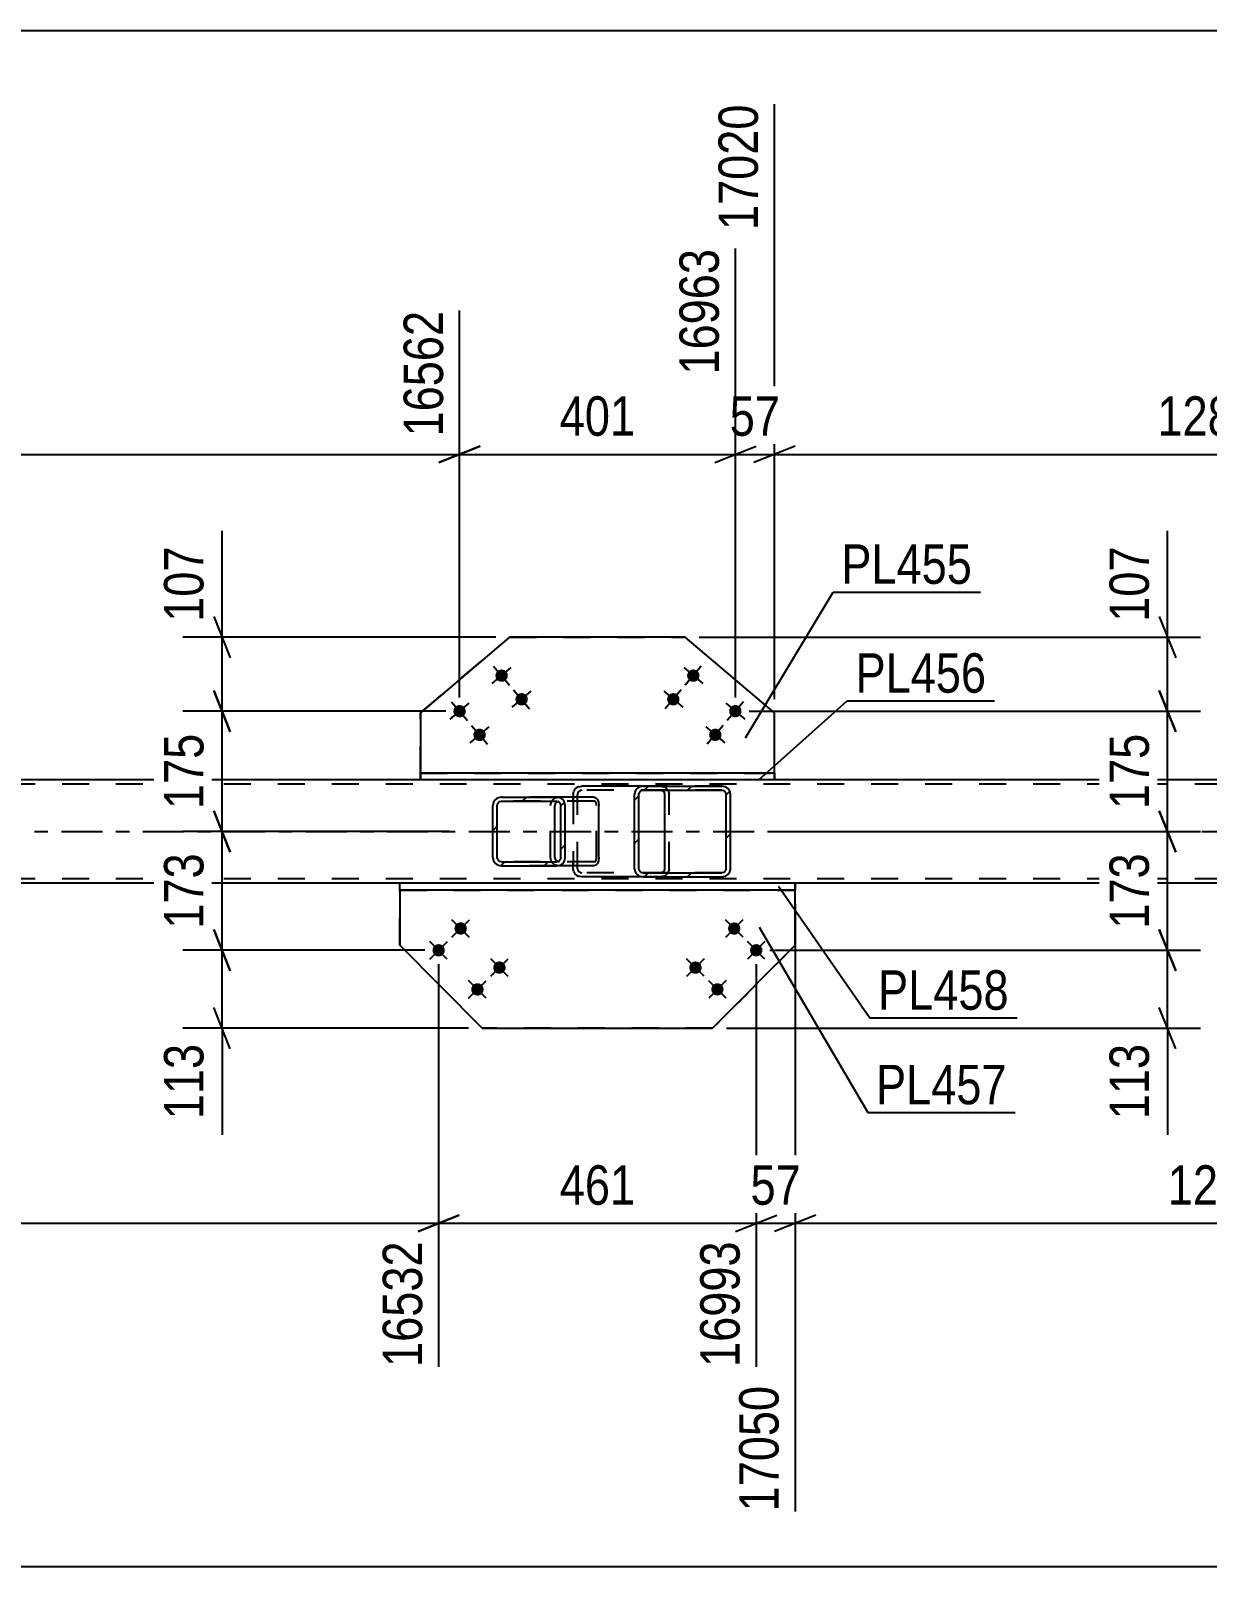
# Model space of a CAD drawing. Header units: millimetres. Extents: x 0 to 1189, y 0 to 841.
# Drawn here: x 869.1 to 954.6, y 294.8 to 406.4 of the extents above; entities that cross this region are included whole.
import ezdxf

# ---------------------------------------------------------------- set-up
doc = ezdxf.new("R2010")
doc.units = ezdxf.units.MM
doc.linetypes.add('DXK_LINE_DOT2', pattern=[3.9198, 1.9599, -1.9599])
doc.linetypes.add('DXK_LINE_DOT3', pattern=[5.9187, 2.979, -0.9799, 0.9799, -0.9799])
doc.styles.add('Arial Narrow', font='ARIALN.TTF', dxfattribs={"height": 0.2})

# ---------------------------------------------------------------- blocks, each defined once
blk = doc.blocks.new('Part-570348649-49622 - 49615')
at = {"linetype": 'Continuous'}
h = blk.add_hatch(dxfattribs=at)
h.set_pattern_fill('', scale=0.7, style=0, pattern_type=0)
h.set_pattern_definition([(45, (907.9306, 350.3297), (-1.57154, 1.57154), [])])
h.paths.add_polyline_path([(907.98, 350.1), (907.93, 350.33), (907.79, 350.52), (907.59, 350.65), (907.35, 350.7), (903.35, 350.7), (903.11, 350.65), (902.91, 350.52), (902.77, 350.33), (902.72, 350.1), (902.72, 346.3), (902.77, 346.07), (902.91, 345.88), (903.11, 345.75), (903.35, 345.7), (907.35, 345.7), (907.59, 345.75), (907.79, 345.88), (907.93, 346.07), (907.98, 346.3)])
h.paths.add_polyline_path([(907.64, 346.19), (907.57, 346.09), (907.47, 346.02), (907.35, 346), (903.35, 346), (903.23, 346.02), (903.13, 346.09), (903.06, 346.19), (903.04, 346.3), (903.04, 350.1), (903.06, 350.21), (903.13, 350.31), (903.23, 350.38), (903.35, 350.4), (907.35, 350.4), (907.47, 350.38), (907.57, 350.31), (907.64, 350.21), (907.66, 350.1), (907.66, 346.3)])
at = {"color": 2, "linetype": 'Continuous'}
for p, q in [((903.35, 350.7), (903.11, 350.65)), ((903.23, 350.38), (903.35, 350.4)), ((903.35, 350.7), (907.35, 350.7)), ((903.35, 350.4), (907.35, 350.4)), ((910.09, 350.7), (907.35, 350.7)), ((907.59, 350.65), (907.35, 350.7)), ((907.35, 350.4), (907.47, 350.38)), ((910.09, 350.7), (910.21, 350.65)), ((910.21, 350.65), (910.32, 350.52)), ((910.32, 350.52), (910.39, 350.33)), ((902.77, 350.33), (902.72, 350.1)), ((902.72, 346.3), (902.72, 350.1)), ((903.04, 350.1), (903.06, 350.21)), ((903.04, 346.3), (903.04, 350.1)), ((903.06, 350.21), (903.13, 350.31)), ((903.13, 350.31), (903.23, 350.38)), ((907.25, 350.21), (907.23, 350.1)), ((907.23, 346.3), (907.23, 350.1)), ((907.32, 350.31), (907.25, 350.21)), ((907.42, 350.38), (907.32, 350.31)), ((907.42, 350.38), (907.44, 350.38)), ((907.47, 350.38), (907.57, 350.31)), ((907.57, 350.31), (907.64, 350.21)), ((907.64, 350.21), (907.66, 350.1)), ((907.66, 346.3), (907.66, 350.1)), ((907.98, 350.1), (907.93, 350.33)), ((907.98, 346.3), (907.98, 350.1)), ((910.39, 350.33), (910.41, 350.1)), ((910.41, 346.3), (910.41, 350.1)), ((902.72, 346.3), (902.77, 346.07)), ((903.06, 346.19), (903.04, 346.3)), ((903.13, 346.09), (903.06, 346.19)), ((903.23, 346.02), (903.13, 346.09)), ((903.35, 346), (903.23, 346.02)), ((903.35, 346), (907.35, 346)), ((907.23, 346.3), (907.25, 346.19)), ((907.25, 346.19), (907.32, 346.09)), ((907.32, 346.09), (907.42, 346.02)), ((907.47, 346.02), (907.35, 346)), ((907.42, 346.02), (907.44, 346.02)), ((907.57, 346.09), (907.47, 346.02)), ((907.64, 346.19), (907.57, 346.09)), ((907.66, 346.3), (907.64, 346.19)), ((907.93, 346.07), (907.98, 346.3)), ((910.39, 346.07), (910.32, 345.88)), ((910.41, 346.3), (910.39, 346.07)), ((903.11, 345.75), (903.35, 345.7)), ((903.35, 345.7), (907.35, 345.7)), ((907.35, 345.7), (907.59, 345.75)), ((910.09, 345.7), (907.35, 345.7)), ((910.21, 345.75), (910.09, 345.7)), ((910.32, 345.88), (910.21, 345.75))]:
    blk.add_line(p, q, dxfattribs=at)
at = {"color": 7, "linetype": 'DXK_LINE_DOT2'}
for p, q in [((907.35, 350.7), (903.35, 350.7)), ((910.09, 350.4), (903.35, 350.4)), ((907.3, 350.65), (907.54, 350.7)), ((907.44, 350.38), (907.54, 350.4)), ((908.55, 350.4), (908.55, 350.7)), ((910.15, 350.38), (910.09, 350.4)), ((906.91, 350.1), (906.96, 350.33)), ((906.91, 346.3), (906.91, 350.1)), ((910.2, 350.31), (910.15, 350.38)), ((910.24, 350.21), (910.2, 350.31)), ((910.25, 350.1), (910.24, 350.21)), ((910.25, 346.3), (910.25, 350.1)), ((910.09, 346), (903.35, 346)), ((906.96, 346.07), (906.91, 346.3)), ((907.44, 346.02), (907.54, 346)), ((908.55, 345.7), (908.55, 346)), ((910.09, 346), (910.15, 346.02)), ((910.15, 346.02), (910.2, 346.09)), ((910.2, 346.09), (910.24, 346.19)), ((910.24, 346.19), (910.25, 346.3)), ((907.35, 345.7), (903.35, 345.7)), ((907.54, 345.7), (907.3, 345.75))]:
    blk.add_line(p, q, dxfattribs=at)
at = {"color": 2, "linetype": 'Continuous'}
for centre, start, end in [((903.34, 350.08), 111.1027, 156.0528), ((907.37, 350.08), 23.9472, 68.8973), ((903.34, 346.32), 203.9472, 248.8973), ((907.37, 346.32), 291.1027, 336.0528)]:
    blk.add_arc(centre, 0.616, start, end, dxfattribs=at)
at = {"color": 7, "linetype": 'DXK_LINE_DOT2'}
for centre, start, end in [((907.52, 350.08), 111.1035, 156.0537), ((907.52, 346.32), 203.9463, 248.8965)]:
    blk.add_arc(centre, 0.616, start, end, dxfattribs=at)
blk = doc.blocks.new('Part-570348649-49668 - 49615')
at = {"color": 2, "linetype": 'Continuous'}
for p, q in [((924.68, 344.45), (895.95, 344.45)), ((895.95, 343.95), (895.95, 344.45)), ((924.68, 343.95), (895.95, 343.95)), ((924.68, 343.95), (924.68, 344.45)), ((924.68, 344.45), (924.68, 343.95))]:
    blk.add_line(p, q, dxfattribs=at)
at = {"color": 7, "linetype": 'DXK_LINE_DOT2'}
for p, q in [((895.95, 343.95), (895.95, 344.45)), ((924.68, 344.45), (924.68, 344.45)), ((924.68, 344.45), (924.68, 344.45)), ((924.68, 343.95), (924.68, 343.95)), ((924.68, 343.95), (924.68, 343.95))]:
    blk.add_line(p, q, dxfattribs=at)
blk = doc.blocks.new('Part-570348649-49630 - 49615')
at = {"linetype": 'Continuous'}
h = blk.add_hatch(dxfattribs=at)
h.set_pattern_fill('', scale=0.7, style=0, pattern_type=0)
h.set_pattern_definition([(45, (919.9388, 351.1297), (-1.57154, 1.57154), [])])
h.paths.add_polyline_path([(919.99, 350.9), (919.94, 351.13), (919.8, 351.32), (919.6, 351.45), (919.35, 351.5), (913.64, 351.5), (913.4, 351.45), (913.19, 351.32), (913.06, 351.13), (913.01, 350.9), (913.01, 345.5), (913.06, 345.27), (913.19, 345.08), (913.4, 344.95), (913.64, 344.9), (919.35, 344.9), (919.6, 344.95), (919.8, 345.08), (919.94, 345.27), (919.99, 345.5)])
h.paths.add_polyline_path([(919.65, 345.39), (919.58, 345.29), (919.47, 345.22), (919.35, 345.2), (913.64, 345.2), (913.52, 345.22), (913.42, 345.29), (913.35, 345.39), (913.32, 345.5), (913.32, 350.9), (913.35, 351.01), (913.42, 351.11), (913.52, 351.18), (913.64, 351.2), (919.35, 351.2), (919.47, 351.18), (919.58, 351.11), (919.65, 351.01), (919.67, 350.9), (919.67, 345.5)])
at = {"color": 2, "linetype": 'Continuous'}
for p, q in [((908.55, 350.9), (908.6, 351.13)), ((908.55, 350.9), (908.55, 350.7)), ((908.94, 351.45), (909.18, 351.5)), ((913.64, 351.5), (909.18, 351.5)), ((913.06, 351.13), (913.01, 350.9)), ((913.01, 345.5), (913.01, 350.9)), ((913.32, 350.9), (913.35, 351.01)), ((913.32, 345.5), (913.32, 350.9)), ((913.35, 351.01), (913.42, 351.11)), ((913.64, 351.5), (913.4, 351.45)), ((913.42, 351.11), (913.52, 351.18)), ((913.52, 351.18), (913.64, 351.2)), ((913.64, 351.5), (919.35, 351.5)), ((913.64, 351.2), (919.35, 351.2)), ((915.02, 351.18), (914.9, 351.2)), ((915.12, 351.11), (915.02, 351.18)), ((915.19, 351.01), (915.12, 351.11)), ((915.21, 350.9), (915.19, 351.01)), ((915.21, 345.5), (915.21, 350.9)), ((919.6, 351.45), (919.35, 351.5)), ((919.35, 351.2), (919.47, 351.18)), ((919.47, 351.18), (919.58, 351.11)), ((919.58, 351.11), (919.65, 351.01)), ((919.65, 351.01), (919.67, 350.9)), ((919.67, 345.5), (919.67, 350.9)), ((919.99, 350.9), (919.94, 351.13)), ((919.99, 345.5), (919.99, 350.9)), ((908.55, 345.5), (908.55, 345.7)), ((908.6, 345.27), (908.55, 345.5)), ((909.18, 344.9), (908.94, 344.95)), ((913.64, 344.9), (909.18, 344.9)), ((913.01, 345.5), (913.06, 345.27)), ((913.35, 345.39), (913.32, 345.5)), ((913.42, 345.29), (913.35, 345.39)), ((913.4, 344.95), (913.64, 344.9)), ((913.52, 345.22), (913.42, 345.29)), ((913.64, 345.2), (913.52, 345.22)), ((913.64, 345.2), (919.35, 345.2)), ((913.64, 344.9), (919.35, 344.9)), ((914.9, 345.2), (915.02, 345.22)), ((915.02, 345.22), (915.12, 345.29)), ((915.12, 345.29), (915.19, 345.39)), ((915.19, 345.39), (915.21, 345.5)), ((919.47, 345.22), (919.35, 345.2)), ((919.35, 344.9), (919.6, 344.95)), ((919.58, 345.29), (919.47, 345.22)), ((919.65, 345.39), (919.58, 345.29)), ((919.67, 345.5), (919.65, 345.39)), ((919.94, 345.27), (919.99, 345.5))]:
    blk.add_line(p, q, dxfattribs=at)
at = {"color": 7, "linetype": 'DXK_LINE_DOT2'}
for p, q in [((908.55, 350.7), (908.55, 345.7)), ((908.89, 351.01), (908.87, 350.9)), ((908.87, 345.5), (908.87, 350.9)), ((908.96, 351.11), (908.89, 351.01)), ((909.06, 351.18), (908.96, 351.11)), ((909.18, 351.2), (909.06, 351.18)), ((919.35, 351.2), (909.18, 351.2)), ((919.35, 351.5), (913.64, 351.5)), ((914.9, 351.5), (915.14, 351.45)), ((915.48, 351.13), (915.53, 350.9)), ((915.53, 345.5), (915.53, 350.9)), ((908.87, 345.5), (908.89, 345.39)), ((908.89, 345.39), (908.96, 345.29)), ((908.96, 345.29), (909.06, 345.22)), ((909.06, 345.22), (909.18, 345.2)), ((919.35, 345.2), (909.18, 345.2)), ((914.9, 344.9), (913.64, 344.9)), ((915.14, 344.95), (914.9, 344.9)), ((914.9, 344.9), (919.35, 344.9)), ((915.53, 345.5), (915.48, 345.27))]:
    blk.add_line(p, q, dxfattribs=at)
at = {"color": 2, "linetype": 'Continuous'}
for centre, start, end in [((909.16, 350.88), 110.9282, 155.8647), ((913.62, 350.88), 110.9291, 155.8657), ((919.37, 350.88), 24.1343, 69.0709), ((909.16, 345.52), 204.1353, 249.0718), ((913.62, 345.52), 204.1343, 249.0709), ((919.37, 345.52), 290.9291, 335.8657)]:
    blk.add_arc(centre, 0.618, start, end, dxfattribs=at)
at = {"color": 7, "linetype": 'DXK_LINE_DOT2'}
for centre, start, end in [((914.92, 350.88), 24.1353, 69.0718), ((914.92, 345.52), 290.9282, 335.8647)]:
    blk.add_arc(centre, 0.618, start, end, dxfattribs=at)
blk = doc.blocks.new('Part-570348649-49631 - 49615')
at = {"color": 7, "linetype": 'DXK_LINE_DOT2'}
for p, q in [((975.29, 351.65), (143.37, 351.65)), ((923.18, 351.95), (897.45, 351.95)), ((975.29, 344.75), (143.37, 344.75)), ((924.68, 344.45), (895.95, 344.45))]:
    blk.add_line(p, q, dxfattribs=at)
at = {"color": 2, "linetype": 'Continuous'}
for p, q in [((897.45, 351.95), (819.31, 351.95)), ((975.29, 351.95), (923.18, 351.95)), ((895.95, 344.45), (819.19, 344.45)), ((975.29, 344.45), (924.68, 344.45))]:
    blk.add_line(p, q, dxfattribs=at)
at = {"color": 7, "linetype": 'DXK_LINE_DOT3'}
blk.add_line((143.37, 348.2), (975.29, 348.2), dxfattribs=at)
blk = doc.blocks.new('Part-570348649-49684 - 49615')
at = {"color": 2, "linetype": 'Continuous'}
for p, q in [((897.45, 351.95), (897.45, 352.45)), ((923.18, 352.45), (897.45, 352.45)), ((923.18, 351.95), (897.45, 351.95)), ((923.18, 351.95), (923.18, 352.45)), ((923.18, 352.45), (923.18, 351.95))]:
    blk.add_line(p, q, dxfattribs=at)
at = {"color": 7, "linetype": 'DXK_LINE_DOT2'}
for p, q in [((897.45, 352.45), (897.45, 351.95)), ((897.45, 352.45), (897.45, 352.45)), ((897.45, 351.95), (897.45, 351.95)), ((923.18, 352.45), (923.18, 352.45)), ((923.18, 352.45), (923.18, 352.45)), ((923.18, 351.95), (923.18, 351.95)), ((923.18, 351.95), (923.18, 351.95))]:
    blk.add_line(p, q, dxfattribs=at)
blk = doc.blocks.new('Part-570348649-49783 - 49615')
at = {"color": 2, "linetype": 'Continuous'}
for p, q in [((895.95, 343.95), (895.95, 339.93)), ((924.68, 339.93), (924.68, 343.95)), ((901.94, 333.9), (895.95, 339.93)), ((918.69, 333.9), (924.68, 339.93)), ((924.68, 339.93), (924.68, 339.93)), ((901.94, 333.9), (918.69, 333.9)), ((918.69, 333.9), (918.69, 333.9))]:
    blk.add_line(p, q, dxfattribs=at)
at = {"color": 7, "linetype": 'DXK_LINE_DOT2'}
for p, q in [((924.68, 343.95), (895.95, 343.95)), ((895.95, 343.95), (895.95, 343.95)), ((895.95, 343.95), (924.68, 343.95)), ((895.95, 339.93), (895.95, 343.95)), ((924.68, 343.95), (924.68, 343.95)), ((924.68, 339.93), (924.68, 343.95)), ((924.68, 339.93), (918.69, 333.9)), ((918.69, 333.9), (901.94, 333.9))]:
    blk.add_line(p, q, dxfattribs=at)
blk = doc.blocks.new('Part-570348649-49791 - 49615')
at = {"color": 2, "linetype": 'Continuous'}
for p, q in [((903.94, 362.32), (897.45, 356.83)), ((916.7, 362.32), (903.94, 362.32)), ((903.94, 362.32), (903.94, 362.32)), ((923.18, 356.83), (916.7, 362.32)), ((897.45, 356.83), (897.45, 352.45)), ((897.45, 356.83), (897.45, 356.83)), ((923.18, 352.45), (923.18, 356.83))]:
    blk.add_line(p, q, dxfattribs=at)
at = {"color": 7, "linetype": 'DXK_LINE_DOT2'}
for p, q in [((897.45, 356.83), (903.94, 362.32)), ((903.94, 362.32), (916.7, 362.32)), ((897.45, 352.45), (897.45, 356.83)), ((923.18, 352.45), (923.18, 356.83)), ((897.45, 352.45), (923.18, 352.45)), ((897.45, 352.45), (897.45, 352.45)), ((923.18, 352.45), (897.45, 352.45)), ((923.18, 352.45), (923.18, 352.45))]:
    blk.add_line(p, q, dxfattribs=at)
blk = doc.blocks.new('Bolt-570348649-49857 - 49615')
at = {"linetype": 'Continuous'}
for points in [[(900.69, 340.83), (900.62, 340.77), (900.54, 340.73), (900.45, 340.71), (900.35, 340.7), (900.26, 340.72), (900.17, 340.75), (900.09, 340.8), (900.03, 340.87), (899.98, 340.95), (899.94, 341.04), (899.93, 341.13), (899.93, 341.22), (899.96, 341.31), (900, 341.4), (900.06, 341.47), (900.13, 341.53), (900.22, 341.57), (900.31, 341.6), (900.4, 341.6), (900.5, 341.59), (900.58, 341.55), (900.66, 341.5), (900.73, 341.43), (900.78, 341.35), (900.81, 341.27), (900.83, 341.17), (900.82, 341.08), (900.8, 340.99), (900.75, 340.9)], [(899.1, 339.25), (899.02, 339.19), (898.94, 339.15), (898.85, 339.12), (898.76, 339.12), (898.66, 339.13), (898.58, 339.17), (898.5, 339.22), (898.43, 339.28), (898.38, 339.36), (898.35, 339.45), (898.33, 339.54), (898.34, 339.64), (898.36, 339.73), (898.4, 339.81), (898.46, 339.89), (898.54, 339.94), (898.62, 339.99), (898.71, 340.01), (898.81, 340.02), (898.9, 340), (898.99, 339.97), (899.07, 339.91), (899.13, 339.85), (899.18, 339.77), (899.22, 339.68), (899.23, 339.59), (899.22, 339.49), (899.2, 339.4), (899.16, 339.32)], [(903.51, 337.99), (903.44, 337.93), (903.36, 337.89), (903.26, 337.87), (903.17, 337.86), (903.08, 337.88), (902.99, 337.91), (902.91, 337.96), (902.84, 338.03), (902.79, 338.11), (902.76, 338.2), (902.75, 338.29), (902.75, 338.38), (902.78, 338.48), (902.82, 338.56), (902.88, 338.63), (902.95, 338.69), (903.04, 338.73), (903.13, 338.76), (903.22, 338.76), (903.31, 338.75), (903.4, 338.71), (903.48, 338.66), (903.55, 338.59), (903.6, 338.52), (903.63, 338.43), (903.65, 338.33), (903.64, 338.24), (903.62, 338.15), (903.57, 338.07)], [(901.92, 336.41), (901.84, 336.35), (901.76, 336.31), (901.67, 336.28), (901.57, 336.28), (901.48, 336.29), (901.39, 336.33), (901.31, 336.38), (901.25, 336.45), (901.2, 336.52), (901.16, 336.61), (901.15, 336.71), (901.15, 336.8), (901.18, 336.89), (901.22, 336.97), (901.28, 337.05), (901.36, 337.11), (901.44, 337.15), (901.53, 337.17), (901.62, 337.18), (901.72, 337.16), (901.8, 337.13), (901.88, 337.08), (901.95, 337.01), (902, 336.93), (902.03, 336.84), (902.05, 336.75), (902.04, 336.66), (902.02, 336.56), (901.98, 336.48)]]:
    blk.add_hatch(color=1, dxfattribs=at).paths.add_polyline_path(points)
at = {"color": 1, "linetype": 'Continuous'}
for p, q in [((899.74, 340.52), (901.02, 341.79)), ((901.01, 340.51), (899.74, 341.79)), ((898.14, 338.93), (899.42, 340.2)), ((899.41, 338.93), (898.15, 340.2)), ((902.56, 337.68), (903.83, 338.95)), ((903.83, 337.67), (902.56, 338.95)), ((902.23, 336.09), (900.96, 337.37)), ((900.96, 336.09), (902.24, 337.36))]:
    blk.add_line(p, q, dxfattribs=at)
blk = doc.blocks.new('Bolt-570348649-49858 - 49615')
at = {"linetype": 'Continuous'}
for points in [[(919.94, 340.83, -1), (920.57, 341.47, -1)], [(921.54, 339.25, -1), (922.17, 339.89, -1)], [(917.12, 337.99, -1), (917.76, 338.63, -1)], [(918.72, 336.41, -1), (919.35, 337.05, -1)]]:
    blk.add_hatch(color=1, dxfattribs=at).paths.add_polyline_path(points)
at = {"color": 1, "linetype": 'Continuous'}
for p, q in [((920.9, 340.52), (919.62, 341.79)), ((920.89, 341.79), (919.62, 340.51)), ((922.49, 338.93), (921.22, 340.2)), ((922.49, 340.2), (921.22, 338.93)), ((918.08, 337.68), (916.8, 338.95)), ((918.07, 338.95), (916.8, 337.67)), ((919.67, 337.37), (918.4, 336.09)), ((919.67, 336.09), (918.4, 337.36))]:
    blk.add_line(p, q, dxfattribs=at)
blk = doc.blocks.new('Bolt-570348649-49876 - 49615')
at = {"linetype": 'Continuous'}
for points in [[(917.63, 359.24), (917.56, 359.17), (917.48, 359.12), (917.39, 359.09), (917.3, 359.08), (917.2, 359.08), (917.11, 359.11), (917.03, 359.15), (916.96, 359.22), (916.9, 359.29), (916.86, 359.37), (916.84, 359.47), (916.83, 359.56), (916.85, 359.65), (916.89, 359.74), (916.94, 359.82), (917.01, 359.88), (917.09, 359.93), (917.18, 359.96), (917.27, 359.98), (917.36, 359.97), (917.45, 359.94), (917.54, 359.9), (917.61, 359.84), (917.66, 359.76), (917.71, 359.68), (917.73, 359.59), (917.73, 359.49), (917.71, 359.4), (917.68, 359.31)], [(916.17, 357.52), (916.1, 357.45), (916.02, 357.4), (915.94, 357.37), (915.84, 357.36), (915.75, 357.37), (915.66, 357.39), (915.58, 357.44), (915.5, 357.5), (915.45, 357.57), (915.41, 357.66), (915.38, 357.75), (915.38, 357.84), (915.4, 357.94), (915.43, 358.02), (915.49, 358.1), (915.55, 358.16), (915.63, 358.21), (915.72, 358.25), (915.82, 358.26), (915.91, 358.25), (916, 358.23), (916.08, 358.18), (916.15, 358.12), (916.21, 358.05), (916.25, 357.96), (916.27, 357.87), (916.28, 357.78), (916.26, 357.68), (916.23, 357.6)], [(920.68, 356.65), (920.61, 356.59), (920.53, 356.54), (920.44, 356.51), (920.35, 356.49), (920.26, 356.5), (920.17, 356.53), (920.08, 356.57), (920.01, 356.63), (919.95, 356.71), (919.91, 356.79), (919.89, 356.88), (919.89, 356.98), (919.9, 357.07), (919.94, 357.16), (919.99, 357.23), (920.06, 357.3), (920.14, 357.35), (920.23, 357.38), (920.32, 357.39), (920.42, 357.39), (920.51, 357.36), (920.59, 357.32), (920.66, 357.25), (920.72, 357.18), (920.76, 357.1), (920.78, 357), (920.78, 356.91), (920.77, 356.82), (920.73, 356.73)], [(919.23, 354.93), (919.16, 354.87), (919.08, 354.82), (918.99, 354.79), (918.9, 354.78), (918.8, 354.78), (918.71, 354.81), (918.63, 354.85), (918.56, 354.91), (918.5, 354.99), (918.46, 355.07), (918.44, 355.16), (918.43, 355.26), (918.45, 355.35), (918.49, 355.44), (918.54, 355.52), (918.61, 355.58), (918.69, 355.63), (918.78, 355.66), (918.87, 355.68), (918.96, 355.67), (919.05, 355.64), (919.14, 355.6), (919.21, 355.54), (919.27, 355.46), (919.31, 355.38), (919.33, 355.29), (919.33, 355.19), (919.31, 355.1), (919.28, 355.01)]]:
    blk.add_hatch(color=1, dxfattribs=at).paths.add_polyline_path(points)
at = {"color": 1, "linetype": 'Continuous'}
for p, q in [((916.6, 360.11), (917.97, 358.95)), ((917.86, 360.21), (916.7, 358.84)), ((915.14, 358.39), (916.52, 357.23)), ((916.41, 358.5), (915.25, 357.12)), ((919.65, 357.52), (921.02, 356.36)), ((920.92, 357.63), (919.75, 356.26)), ((918.2, 355.81), (919.57, 354.64)), ((919.46, 355.91), (918.3, 354.54))]:
    blk.add_line(p, q, dxfattribs=at)
blk = doc.blocks.new('Bolt-570348649-49877 - 49615')
at = {"linetype": 'Continuous'}
for points in [[(903.7, 359.82), (903.75, 359.74), (903.79, 359.65), (903.8, 359.56), (903.8, 359.47), (903.78, 359.37), (903.74, 359.29), (903.68, 359.22), (903.61, 359.15), (903.53, 359.11), (903.44, 359.08), (903.34, 359.08), (903.25, 359.09), (903.16, 359.12), (903.08, 359.17), (903.01, 359.24), (902.96, 359.31), (902.92, 359.4), (902.91, 359.49), (902.91, 359.59), (902.93, 359.68), (902.97, 359.76), (903.03, 359.84), (903.1, 359.9), (903.19, 359.94), (903.28, 359.97), (903.37, 359.98), (903.46, 359.96), (903.55, 359.93), (903.63, 359.88)], [(905.15, 358.1), (905.21, 358.02), (905.24, 357.94), (905.26, 357.84), (905.25, 357.75), (905.23, 357.66), (905.19, 357.57), (905.13, 357.5), (905.06, 357.44), (904.98, 357.39), (904.89, 357.37), (904.79, 357.36), (904.7, 357.37), (904.61, 357.4), (904.53, 357.45), (904.47, 357.52), (904.41, 357.6), (904.38, 357.68), (904.36, 357.78), (904.36, 357.87), (904.39, 357.96), (904.43, 358.05), (904.48, 358.12), (904.56, 358.18), (904.64, 358.23), (904.73, 358.25), (904.82, 358.26), (904.92, 358.25), (905, 358.21), (905.08, 358.16)], [(900.65, 357.23), (900.7, 357.16), (900.73, 357.07), (900.75, 356.98), (900.75, 356.88), (900.73, 356.79), (900.68, 356.71), (900.63, 356.63), (900.55, 356.57), (900.47, 356.53), (900.38, 356.5), (900.29, 356.49), (900.19, 356.51), (900.11, 356.54), (900.03, 356.59), (899.96, 356.65), (899.91, 356.73), (899.87, 356.82), (899.85, 356.91), (899.86, 357), (899.88, 357.1), (899.92, 357.18), (899.98, 357.25), (900.05, 357.32), (900.13, 357.36), (900.22, 357.39), (900.32, 357.39), (900.41, 357.38), (900.5, 357.35), (900.58, 357.3)], [(902.1, 355.52), (902.15, 355.44), (902.19, 355.35), (902.2, 355.26), (902.2, 355.16), (902.18, 355.07), (902.14, 354.99), (902.08, 354.91), (902.01, 354.85), (901.93, 354.81), (901.84, 354.78), (901.74, 354.78), (901.65, 354.79), (901.56, 354.82), (901.48, 354.87), (901.41, 354.93), (901.36, 355.01), (901.32, 355.1), (901.31, 355.19), (901.31, 355.29), (901.33, 355.38), (901.37, 355.46), (901.43, 355.54), (901.5, 355.6), (901.58, 355.64), (901.68, 355.67), (901.77, 355.68), (901.86, 355.66), (901.95, 355.63), (902.03, 355.58)]]:
    blk.add_hatch(color=1, dxfattribs=at).paths.add_polyline_path(points)
at = {"color": 1, "linetype": 'Continuous'}
for p, q in [((902.67, 358.95), (904.04, 360.11)), ((902.77, 360.21), (903.94, 358.84)), ((904.12, 357.23), (905.5, 358.39)), ((904.23, 358.5), (905.39, 357.12)), ((899.61, 356.36), (900.99, 357.52)), ((899.72, 357.63), (900.88, 356.26)), ((901.07, 354.64), (902.44, 355.81)), ((901.17, 355.91), (902.34, 354.54))]:
    blk.add_line(p, q, dxfattribs=at)
blk = doc.blocks.new('StraightDimension-570348649-63961 - 49615')
at = {"color": 7, "linetype": 'Continuous'}
for p, q in [((882.44, 358.44), (883.64, 355.44)), ((899.3, 356.94), (880.19, 356.94)), ((883.04, 348.2), (883.04, 356.94)), ((883.64, 346.7), (882.44, 349.7)), ((899.57, 348.2), (880.19, 348.2))]:
    blk.add_line(p, q, dxfattribs=at)
at = {"color": 0}
blk.add_wipeout([(882.29, 355.91), (878.09, 355.91), (878.09, 349.23), (882.29, 349.23)], dxfattribs=at)
at = {"color": 3, "style": 'Arial Narrow'}
blk.add_text('175', height=2.863, rotation=90.0002, dxfattribs=at).set_placement((881.69, 349.83))
blk = doc.blocks.new('StraightDimension-570348649-64166 - 49615')
at = {"color": 7, "linetype": 'Continuous'}
for p, q in [((951.74, 362.32), (951.74, 370.05)), ((951.74, 362.32), (951.74, 370.05)), ((951.14, 363.82), (952.34, 360.82)), ((917.7, 362.32), (954.14, 362.32)), ((951.74, 356.94), (951.74, 362.32)), ((952.34, 355.44), (951.14, 358.44)), ((921.34, 356.94), (954.14, 356.94))]:
    blk.add_line(p, q, dxfattribs=at)
at = {"color": 0}
blk.add_wipeout([(950.99, 369.53), (946.79, 369.53), (946.79, 362.84), (950.99, 362.84)], dxfattribs=at)
at = {"color": 3, "style": 'Arial Narrow'}
blk.add_text('107', height=2.863, rotation=90.0002, dxfattribs=at).set_placement((950.39, 363.44))
blk = doc.blocks.new('StraightDimension-570348649-53661 - 49615')
at = {"color": 7, "linetype": 'Continuous'}
for p, q in [((898.78, 338.57), (898.78, 309.29)), ((921.85, 338.57), (921.85, 309.29)), ((900.28, 320.33), (897.28, 319.13)), ((920.35, 319.13), (923.35, 320.33)), ((898.78, 319.73), (921.85, 319.73))]:
    blk.add_line(p, q, dxfattribs=at)
at = {"color": 0}
blk.add_wipeout([(913.66, 320.48), (913.66, 324.68), (906.98, 324.68), (906.98, 320.48)], dxfattribs=at)
at = {"color": 3, "style": 'Arial Narrow'}
blk.add_text('461', height=2.863, dxfattribs=at).set_placement((907.58, 321.08))
at = {"color": 0, "linetype": 'Continuous'}
blk.add_wipeout([(921.25, 319.03), (917.05, 319.03), (917.05, 308.69), (921.25, 308.69)], dxfattribs=at)
at = {"color": 3, "linetype": 'Continuous', "style": 'Arial Narrow'}
blk.add_text('16993', height=2.863, rotation=90.0002, dxfattribs=at).set_placement((920.65, 309.29))
blk = doc.blocks.new('StraightDimension-570348649-51346 - 49615')
at = {"color": 7, "linetype": 'Continuous'}
for p, q in [((923.18, 357.83), (923.18, 401.06)), ((986.15, 352.95), (986.15, 386.06)), ((924.68, 376.21), (921.68, 375.01)), ((984.65, 375.01), (987.65, 376.21)), ((923.18, 375.61), (986.15, 375.61))]:
    blk.add_line(p, q, dxfattribs=at)
at = {"color": 0}
blk.add_wipeout([(958.92, 376.36), (958.92, 380.56), (950.41, 380.56), (950.41, 376.36)], dxfattribs=at)
at = {"color": 3, "style": 'Arial Narrow'}
blk.add_text('1289', height=2.863, dxfattribs=at).set_placement((951.01, 376.96))
at = {"color": 0, "linetype": 'Continuous'}
blk.add_wipeout([(985.54, 386.66), (981.34, 386.66), (981.34, 376.31), (985.54, 376.31)], dxfattribs=at)
at = {"color": 3, "linetype": 'Continuous', "style": 'Arial Narrow'}
blk.add_text('18308', height=2.863, rotation=90.0002, dxfattribs=at).set_placement((984.95, 376.91))
blk = doc.blocks.new('StraightDimension-570348649-51347 - 49615')
at = {"color": 7, "linetype": 'Continuous'}
for p, q in [((923.18, 357.83), (923.18, 401.06)), ((920.34, 357.94), (920.34, 390.56)), ((918.84, 375.01), (921.84, 376.21)), ((924.68, 376.21), (921.68, 375.01)), ((920.34, 375.61), (923.18, 375.61))]:
    blk.add_line(p, q, dxfattribs=at)
at = {"color": 0, "linetype": 'Continuous'}
blk.add_wipeout([(922.58, 401.66), (918.38, 401.66), (918.38, 391.31), (922.58, 391.31)], dxfattribs=at)
at = {"color": 3, "linetype": 'Continuous', "style": 'Arial Narrow'}
blk.add_text('17020', height=2.863, rotation=90.0002, dxfattribs=at).set_placement((921.98, 391.91))
at = {"color": 0}
blk.add_wipeout([(924.19, 376.36), (924.19, 380.56), (919.33, 380.56), (919.33, 376.36)], dxfattribs=at)
at = {"color": 3, "style": 'Arial Narrow'}
blk.add_text('57', height=2.863, dxfattribs=at).set_placement((919.93, 376.96))
blk = doc.blocks.new('StraightDimension-570348649-53659 - 49615')
at = {"color": 7, "linetype": 'Continuous'}
for p, q in [((924.68, 342.95), (924.68, 298.79)), ((986.15, 343.45), (986.15, 309.29)), ((926.18, 320.33), (923.18, 319.13)), ((984.65, 319.13), (987.65, 320.33)), ((924.68, 319.73), (986.15, 319.73))]:
    blk.add_line(p, q, dxfattribs=at)
at = {"color": 0}
blk.add_wipeout([(959.67, 320.48), (959.67, 324.68), (951.16, 324.68), (951.16, 320.48)], dxfattribs=at)
at = {"color": 3, "style": 'Arial Narrow'}
blk.add_text('1259', height=2.863, dxfattribs=at).set_placement((951.76, 321.08))
at = {"color": 0, "linetype": 'Continuous'}
blk.add_wipeout([(985.54, 319.03), (981.34, 319.03), (981.34, 308.69), (985.54, 308.69)], dxfattribs=at)
at = {"color": 3, "linetype": 'Continuous', "style": 'Arial Narrow'}
blk.add_text('18308', height=2.863, rotation=90.0002, dxfattribs=at).set_placement((984.95, 309.29))
blk = doc.blocks.new('StraightDimension-570348649-51348 - 49615')
at = {"color": 7, "linetype": 'Continuous'}
for p, q in [((920.34, 357.94), (920.34, 390.56)), ((900.3, 357.94), (900.3, 386.06)), ((901.8, 376.21), (898.8, 375.01)), ((918.84, 375.01), (921.84, 376.21)), ((900.3, 375.61), (920.34, 375.61))]:
    blk.add_line(p, q, dxfattribs=at)
at = {"color": 0, "linetype": 'Continuous'}
blk.add_wipeout([(919.74, 391.16), (915.54, 391.16), (915.54, 380.81), (919.74, 380.81)], dxfattribs=at)
at = {"color": 0}
blk.add_wipeout([(913.66, 376.36), (913.66, 380.56), (906.98, 380.56), (906.98, 376.36)], dxfattribs=at)
at = {"color": 3, "linetype": 'Continuous', "style": 'Arial Narrow'}
blk.add_text('16963', height=2.863, rotation=90.0002, dxfattribs=at).set_placement((919.14, 381.41))
at = {"color": 3, "style": 'Arial Narrow'}
blk.add_text('401', height=2.863, dxfattribs=at).set_placement((907.58, 376.96))
blk = doc.blocks.new('StraightDimension-570348649-51349 - 49615')
at = {"color": 7, "linetype": 'Continuous'}
for p, q in [((819.31, 360.06), (819.31, 401.06)), ((900.3, 357.94), (900.3, 386.06)), ((820.81, 376.21), (817.81, 375.01)), ((898.8, 375.01), (901.8, 376.21)), ((819.31, 375.61), (900.3, 375.61))]:
    blk.add_line(p, q, dxfattribs=at)
at = {"color": 0}
blk.add_wipeout([(864.06, 376.36), (864.06, 380.56), (855.55, 380.56), (855.55, 376.36)], dxfattribs=at)
at = {"color": 3, "style": 'Arial Narrow'}
blk.add_text('1620', height=2.863, dxfattribs=at).set_placement((856.15, 376.96))
at = {"color": 0, "linetype": 'Continuous'}
blk.add_wipeout([(899.7, 386.66), (895.5, 386.66), (895.5, 376.31), (899.7, 376.31)], dxfattribs=at)
at = {"color": 3, "linetype": 'Continuous', "style": 'Arial Narrow'}
blk.add_text('16562', height=2.863, rotation=90.0002, dxfattribs=at).set_placement((899.1, 376.91))
blk = doc.blocks.new('StraightDimension-570348649-53660 - 49615')
at = {"color": 7, "linetype": 'Continuous'}
for p, q in [((924.68, 342.95), (924.68, 298.79)), ((921.85, 338.57), (921.85, 309.29)), ((920.35, 319.13), (923.35, 320.33)), ((926.18, 320.33), (923.18, 319.13)), ((921.85, 319.73), (924.68, 319.73))]:
    blk.add_line(p, q, dxfattribs=at)
at = {"color": 0, "linetype": 'Continuous'}
blk.add_wipeout([(924.08, 308.53), (919.88, 308.53), (919.88, 298.19), (924.08, 298.19)], dxfattribs=at)
at = {"color": 3, "linetype": 'Continuous', "style": 'Arial Narrow'}
blk.add_text('17050', height=2.863, rotation=90.0002, dxfattribs=at).set_placement((923.48, 298.79))
at = {"color": 0}
blk.add_wipeout([(925.7, 320.48), (925.7, 324.68), (920.84, 324.68), (920.84, 320.48)], dxfattribs=at)
at = {"color": 3, "style": 'Arial Narrow'}
blk.add_text('57', height=2.863, dxfattribs=at).set_placement((921.44, 321.08))
blk = doc.blocks.new('StraightDimension-570348649-53662 - 49615')
at = {"color": 7, "linetype": 'Continuous'}
for p, q in [((819.19, 342.95), (819.19, 298.79)), ((898.78, 338.57), (898.78, 309.29)), ((820.69, 320.33), (817.69, 319.13)), ((897.28, 319.13), (900.28, 320.33)), ((819.19, 319.73), (898.78, 319.73))]:
    blk.add_line(p, q, dxfattribs=at)
at = {"color": 0}
blk.add_wipeout([(863.24, 320.48), (863.24, 324.68), (854.73, 324.68), (854.73, 320.48)], dxfattribs=at)
at = {"color": 3, "style": 'Arial Narrow'}
blk.add_text('1592', height=2.863, dxfattribs=at).set_placement((855.33, 321.08))
at = {"color": 0, "linetype": 'Continuous'}
blk.add_wipeout([(898.18, 319.03), (893.98, 319.03), (893.98, 308.69), (898.18, 308.69)], dxfattribs=at)
at = {"color": 3, "linetype": 'Continuous', "style": 'Arial Narrow'}
blk.add_text('16532', height=2.863, rotation=90.0002, dxfattribs=at).set_placement((897.58, 309.29))
blk = doc.blocks.new('StraightDimension-570348649-63962 - 49615')
at = {"color": 7, "linetype": 'Continuous'}
for p, q in [((882.44, 349.7), (883.64, 346.7)), ((899.57, 348.2), (880.19, 348.2)), ((883.04, 339.57), (883.04, 348.2)), ((883.64, 338.07), (882.44, 341.07)), ((897.78, 339.57), (880.19, 339.57))]:
    blk.add_line(p, q, dxfattribs=at)
at = {"color": 0}
blk.add_wipeout([(882.29, 347.23), (878.09, 347.23), (878.09, 340.54), (882.29, 340.54)], dxfattribs=at)
at = {"color": 3, "style": 'Arial Narrow'}
blk.add_text('173', height=2.863, rotation=90.0002, dxfattribs=at).set_placement((881.69, 341.14))
blk = doc.blocks.new('StraightDimension-570348649-63963 - 49615')
at = {"color": 7, "linetype": 'Continuous'}
for p, q in [((882.44, 341.07), (883.64, 338.07)), ((897.78, 339.57), (880.19, 339.57)), ((883.04, 333.9), (883.04, 339.57)), ((883.64, 332.4), (882.44, 335.4)), ((900.94, 333.9), (880.19, 333.9)), ((883.04, 333.9), (883.04, 326.16)), ((883.04, 333.9), (883.04, 326.16))]:
    blk.add_line(p, q, dxfattribs=at)
at = {"color": 0}
blk.add_wipeout([(882.29, 333.37), (878.09, 333.37), (878.09, 326.69), (882.29, 326.69)], dxfattribs=at)
at = {"color": 3, "style": 'Arial Narrow'}
blk.add_text('113', height=2.863, rotation=90.0002, dxfattribs=at).set_placement((881.69, 327.29))
blk = doc.blocks.new('StraightDimension-570348649-54212 - 49615')
at = {"color": 7, "linetype": 'Continuous'}
blk.add_line((132.52, 406.4), (986.15, 406.4), dxfattribs=at)
blk = doc.blocks.new('StraightDimension-570348649-54243 - 49615')
at = {"color": 7, "linetype": 'Continuous'}
blk.add_line((132.52, 294.8), (986.15, 294.8), dxfattribs=at)
blk = doc.blocks.new('StraightDimension-570348649-64169 - 49615')
at = {"color": 7, "linetype": 'Continuous'}
for p, q in [((951.14, 341.07), (952.34, 338.07)), ((922.85, 339.57), (954.14, 339.57)), ((951.74, 333.9), (951.74, 339.57)), ((952.34, 332.4), (951.14, 335.4)), ((919.69, 333.9), (954.14, 333.9)), ((951.74, 333.9), (951.74, 326.16)), ((951.74, 333.9), (951.74, 326.16))]:
    blk.add_line(p, q, dxfattribs=at)
at = {"color": 0}
blk.add_wipeout([(950.99, 333.37), (946.79, 333.37), (946.79, 326.69), (950.99, 326.69)], dxfattribs=at)
at = {"color": 3, "style": 'Arial Narrow'}
blk.add_text('113', height=2.863, rotation=90.0002, dxfattribs=at).set_placement((950.39, 327.29))
blk = doc.blocks.new('StraightDimension-570348649-63960 - 49615')
at = {"color": 7, "linetype": 'Continuous'}
for p, q in [((883.04, 362.32), (883.04, 370.05)), ((883.04, 362.32), (883.04, 370.05)), ((882.44, 363.82), (883.64, 360.82)), ((902.94, 362.32), (880.19, 362.32)), ((883.04, 356.94), (883.04, 362.32)), ((883.64, 355.44), (882.44, 358.44)), ((899.3, 356.94), (880.19, 356.94))]:
    blk.add_line(p, q, dxfattribs=at)
at = {"color": 0}
blk.add_wipeout([(882.29, 369.53), (878.09, 369.53), (878.09, 362.84), (882.29, 362.84)], dxfattribs=at)
at = {"color": 3, "style": 'Arial Narrow'}
blk.add_text('107', height=2.863, rotation=90.0002, dxfattribs=at).set_placement((881.69, 363.44))
blk = doc.blocks.new('StraightDimension-570348649-64167 - 49615')
at = {"color": 7, "linetype": 'Continuous'}
for p, q in [((951.14, 358.44), (952.34, 355.44)), ((921.34, 356.94), (954.14, 356.94)), ((951.74, 348.2), (951.74, 356.94)), ((952.34, 346.7), (951.14, 349.7)), ((922.85, 348.2), (954.14, 348.2))]:
    blk.add_line(p, q, dxfattribs=at)
at = {"color": 0}
blk.add_wipeout([(950.99, 355.91), (946.79, 355.91), (946.79, 349.23), (950.99, 349.23)], dxfattribs=at)
at = {"color": 3, "style": 'Arial Narrow'}
blk.add_text('175', height=2.863, rotation=90.0002, dxfattribs=at).set_placement((950.39, 349.83))
blk = doc.blocks.new('StraightDimension-570348649-64168 - 49615')
at = {"color": 7, "linetype": 'Continuous'}
for p, q in [((951.14, 349.7), (952.34, 346.7)), ((922.85, 348.2), (954.14, 348.2)), ((951.74, 339.57), (951.74, 348.2)), ((952.34, 338.07), (951.14, 341.07)), ((922.85, 339.57), (954.14, 339.57))]:
    blk.add_line(p, q, dxfattribs=at)
at = {"color": 0}
blk.add_wipeout([(950.99, 347.23), (946.79, 347.23), (946.79, 340.54), (950.99, 340.54)], dxfattribs=at)
at = {"color": 3, "style": 'Arial Narrow'}
blk.add_text('173', height=2.863, rotation=90.0002, dxfattribs=at).set_placement((950.39, 341.14))
blk = doc.blocks.new('Mark-570348649-53922 - 49615')
at = {"color": 30, "linetype": 'Continuous'}
for p, q in [((921.08, 355.02), (927.44, 365.6)), ((927.44, 365.6), (938.15, 365.6))]:
    blk.add_line(p, q, dxfattribs=at)
at = {"color": 0}
blk.add_wipeout([(937.55, 366.2), (937.55, 369.2), (928.04, 369.2), (928.04, 366.2)], dxfattribs=at)
blk.add_wipeout([(937.55, 366.2), (937.55, 369.2), (928.04, 369.2), (928.04, 366.2)], dxfattribs=at)
at = {"color": 3, "style": 'Arial Narrow'}
blk.add_text('PL455', height=2.863, dxfattribs=at).set_placement((928.04, 366.2))
blk = doc.blocks.new('Mark-570348649-53850 - 49615')
at = {"color": 30, "linetype": 'Continuous'}
for p, q in [((923.47, 344.24), (930.11, 334.65)), ((930.11, 334.65), (940.81, 334.65))]:
    blk.add_line(p, q, dxfattribs=at)
at = {"color": 0}
blk.add_wipeout([(940.21, 335.25), (940.21, 338.25), (930.71, 338.25), (930.71, 335.25)], dxfattribs=at)
blk.add_wipeout([(940.21, 335.25), (940.21, 338.25), (930.71, 338.25), (930.71, 335.25)], dxfattribs=at)
at = {"color": 3, "style": 'Arial Narrow'}
blk.add_text('PL458', height=2.863, dxfattribs=at).set_placement((930.71, 335.25))
blk = doc.blocks.new('Mark-570348649-53874 - 49615')
at = {"color": 30, "linetype": 'Continuous'}
for p, q in [((922.04, 351.95), (928.47, 357.69)), ((928.47, 357.69), (939.17, 357.69))]:
    blk.add_line(p, q, dxfattribs=at)
at = {"color": 0}
blk.add_wipeout([(938.57, 358.29), (938.57, 361.29), (929.07, 361.29), (929.07, 358.29)], dxfattribs=at)
blk.add_wipeout([(938.57, 358.29), (938.57, 361.29), (929.07, 361.29), (929.07, 358.29)], dxfattribs=at)
at = {"color": 3, "style": 'Arial Narrow'}
blk.add_text('PL456', height=2.863, dxfattribs=at).set_placement((929.07, 358.29))
blk = doc.blocks.new('Mark-570348649-53898 - 49615')
at = {"color": 30, "linetype": 'Continuous'}
for p, q in [((922.06, 341.24), (929.96, 327.78)), ((929.96, 327.78), (940.66, 327.78))]:
    blk.add_line(p, q, dxfattribs=at)
at = {"color": 0}
blk.add_wipeout([(940.06, 328.38), (940.06, 331.38), (930.56, 331.38), (930.56, 328.38)], dxfattribs=at)
blk.add_wipeout([(940.06, 328.38), (940.06, 331.38), (930.56, 331.38), (930.56, 328.38)], dxfattribs=at)
at = {"color": 3, "style": 'Arial Narrow'}
blk.add_text('PL457', height=2.863, dxfattribs=at).set_placement((930.56, 328.38))

msp = doc.modelspace()

# ---------------------------------------------------------------- block references
for name in ['Part-570348649-49791 - 49615', 'Bolt-570348649-49877 - 49615', 'Bolt-570348649-49876 - 49615', 'Part-570348649-49631 - 49615', 'Part-570348649-49684 - 49615', 'Part-570348649-49622 - 49615', 'Part-570348649-49630 - 49615', 'Part-570348649-49668 - 49615', 'Part-570348649-49783 - 49615', 'Bolt-570348649-49857 - 49615', 'Bolt-570348649-49858 - 49615']:
    msp.add_blockref(name, (0, 0))

# ---------------------------------------------------------------- next in the draw order: block references
for name in ['StraightDimension-570348649-64166 - 49615', 'StraightDimension-570348649-63961 - 49615', 'StraightDimension-570348649-53661 - 49615']:
    msp.add_blockref(name, (0, 0))

# ---------------------------------------------------------------- next in the draw order: block references
for name in ['StraightDimension-570348649-51346 - 49615', 'StraightDimension-570348649-53662 - 49615', 'StraightDimension-570348649-53659 - 49615']:
    msp.add_blockref(name, (0, 0))

# ---------------------------------------------------------------- next in the draw order: block references
for name in ['StraightDimension-570348649-51347 - 49615', 'StraightDimension-570348649-63962 - 49615', 'StraightDimension-570348649-53660 - 49615']:
    msp.add_blockref(name, (0, 0))

# ---------------------------------------------------------------- next in the draw order: block references
for name in ['StraightDimension-570348649-51348 - 49615', 'StraightDimension-570348649-63963 - 49615']:
    msp.add_blockref(name, (0, 0))

# ---------------------------------------------------------------- next in the draw order: block references
for name in ['StraightDimension-570348649-51349 - 49615', 'StraightDimension-570348649-54243 - 49615']:
    msp.add_blockref(name, (0, 0))

# ---------------------------------------------------------------- next in the draw order: block references
for name in ['StraightDimension-570348649-54212 - 49615', 'StraightDimension-570348649-64169 - 49615']:
    msp.add_blockref(name, (0, 0))

# ---------------------------------------------------------------- next in the draw order: block references
for name in ['StraightDimension-570348649-63960 - 49615', 'StraightDimension-570348649-64167 - 49615']:
    msp.add_blockref(name, (0, 0))

# ---------------------------------------------------------------- next in the draw order: block references
for name in ['Mark-570348649-53922 - 49615', 'StraightDimension-570348649-64168 - 49615']:
    msp.add_blockref(name, (0, 0))

# ---------------------------------------------------------------- next in the draw order: block references
for name in ['Mark-570348649-53874 - 49615', 'Mark-570348649-53850 - 49615']:
    msp.add_blockref(name, (0, 0))

# ---------------------------------------------------------------- next in the draw order: block references
msp.add_blockref('Mark-570348649-53898 - 49615', (0, 0))

doc.saveas('drawing.dxf')
